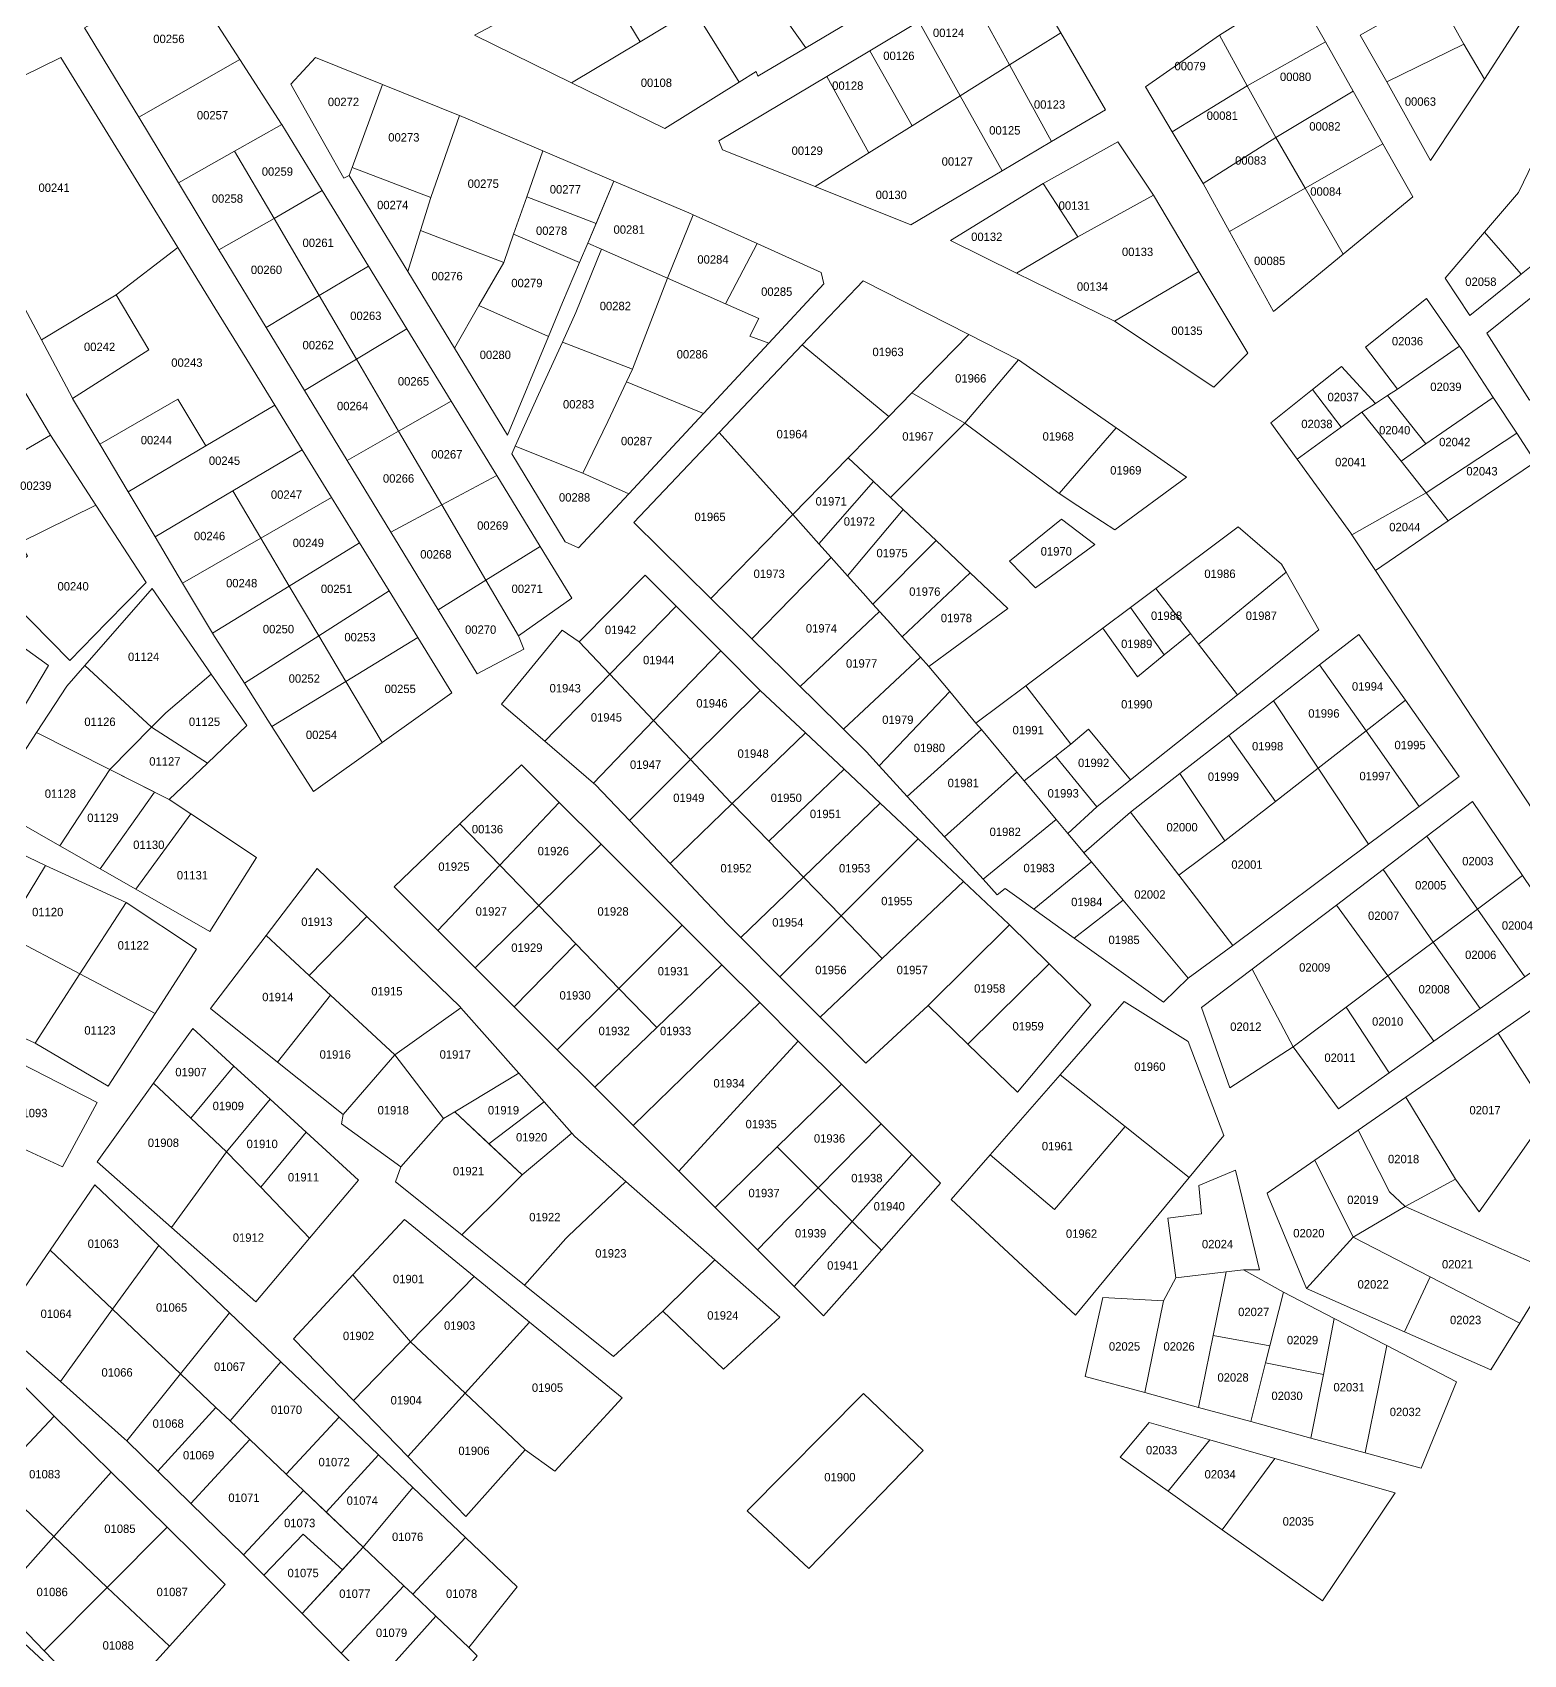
# Model space of a CAD drawing. Header units: metres. Extents: x 245225 to 248406, y 1633796 to 1637634.
# Drawn here: x 247327.2 to 247593.6, y 1635760.9 to 1636050.7 of the extents above; entities that cross this region are included whole.
import ezdxf
from ezdxf.enums import TextEntityAlignment as Align

# ---------------------------------------------------------------- set-up
doc = ezdxf.new("R2010")
doc.units = ezdxf.units.M
doc.header["$MEASUREMENT"] = 0
doc.layers.add('historique_numero_parcelle', color=7, linetype='Continuous')
doc.layers.add('limites_sections', color=7, linetype='Continuous')
doc.layers.add('LIMITES_PARCELLES', color=7, linetype='Continuous', lineweight=0, true_color=0xffffff)
doc.styles.add('Style-FANCY', font='FANCY.shx')

msp = doc.modelspace()

# ---------------------------------------------------------------- linework, layer by layer
at = {"layer": 'limites_parcelles', "flags": 128}
for points in [[(247448.426, 1636056.645), (247445.331, 1636054.79), (247435.74, 1636049.044), (247428.034, 1636061.804), (247440.939, 1636068.639), (247448.426, 1636056.645)], [(247582.902, 1636048.607), (247577.811, 1636057.859), (247591.501, 1636065.673), (247596.263, 1636057.338), (247586.606, 1636042.389), (247582.902, 1636048.607)], [(247465.338, 1636047.974), (247456.803, 1636042.919), (247456.497, 1636043.716), (247453.452, 1636041.824), (247445.331, 1636054.79), (247448.426, 1636056.645), (247455.985, 1636061.166), (247465.338, 1636047.974)], [(247364.228, 1636045.857), (247346.161, 1636035.545), (247336.501, 1636051.508), (247349.598, 1636059.048), (247357.668, 1636056.005), (247364.228, 1636045.857)], [(247453.452, 1636041.824), (247440.145, 1636033.556), (247423.512, 1636041.717), (247435.74, 1636049.044), (247445.331, 1636054.79), (247453.452, 1636041.824)], [(247353.143, 1636012.295), (247342.12, 1636003.819), (247328.779, 1635995.775), (247308.191, 1636034.442), (247332.268, 1636046.216), (247353.143, 1636012.295)], [(247371.714, 1636034.272), (247363.296, 1636029.518), (247353.244, 1636023.842), (247346.161, 1636035.545), (247364.228, 1636045.857), (247371.691, 1636034.31), (247371.714, 1636034.272)], [(247389.713, 1636041.429), (247384.315, 1636026.588), (247383.789, 1636025.142), (247382.837, 1636024.666), (247373.312, 1636041.493), (247377.757, 1636046.256), (247389.713, 1636041.429)], [(247403.473, 1636035.87), (247398.371, 1636021.202), (247384.315, 1636026.588), (247389.713, 1636041.429), (247403.315, 1636035.937), (247403.473, 1636035.87)], [(247476.609, 1636029.184), (247466.991, 1636023.164), (247450.464, 1636029.746), (247449.829, 1636031.333), (247469.118, 1636042.861), (247476.609, 1636029.184)], [(247491.826, 1636020.926), (247484.082, 1636016.358), (247466.991, 1636023.164), (247476.609, 1636029.184), (247484.368, 1636034.04), (247492.934, 1636039.4), (247500.406, 1636025.988), (247491.826, 1636020.926)], [(247418.351, 1636029.551), (247415.488, 1636021.353), (247413.146, 1636014.647), (247411.388, 1636009.613), (247396.532, 1636015.297), (247398.371, 1636021.202), (247403.473, 1636035.87), (247418.351, 1636029.551)], [(247600.02, 1636013.015), (247593.161, 1636007.514), (247586.569, 1636015.037), (247592.651, 1636022.144), (247592.718, 1636022.223), (247598.578, 1636034.314), (247613.99, 1636024.286), (247606.212, 1636015.873), (247600.02, 1636013.015)], [(247398.371, 1636021.202), (247396.532, 1636015.297), (247394.253, 1636007.976), (247383.789, 1636025.142), (247384.315, 1636026.588), (247398.371, 1636021.202)], [(247445.232, 1636018.115), (247440.619, 1636006.815), (247428.823, 1636012.017), (247426.39, 1636013.091), (247431.064, 1636024.152), (247444.432, 1636018.474), (247445.232, 1636018.115)], [(247427.863, 1636016.577), (247426.39, 1636013.091), (247424.92, 1636009.614), (247413.146, 1636014.647), (247415.488, 1636021.353), (247427.863, 1636016.577)], [(247535.575, 1636008.019), (247520.473, 1635999.107), (247502.972, 1636007.722), (247513.964, 1636014.188), (247527.458, 1636021.649), (247535.575, 1636008.019)], [(247378.424, 1636003.686), (247368.929, 1635998.009), (247361.24, 1636010.629), (247360.497, 1636011.858), (247370.335, 1636017.498), (247378.424, 1636003.686)], [(247411.388, 1636009.613), (247406.942, 1636001.902), (247402.574, 1635994.326), (247394.253, 1636007.976), (247396.532, 1636015.297), (247411.388, 1636009.613)], [(247365.456, 1635992.286), (247370.468, 1635984.14), (247358.156, 1635976.863), (247353.183, 1635985.223), (247339.205, 1635977.178), (247334.365, 1635985.306), (247347.973, 1635993.981), (247342.12, 1636003.819), (247353.143, 1636012.295), (247359.78, 1636001.509), (247365.456, 1635992.286)], [(247424.92, 1636009.614), (247421.889, 1636002.44), (247419.363, 1635996.369), (247406.942, 1636001.902), (247411.388, 1636009.613), (247413.146, 1636014.647), (247424.92, 1636009.614)], [(247424.27, 1636000.694), (247428.823, 1636012.017), (247440.619, 1636006.815), (247434.407, 1635990.563), (247421.873, 1635995.4), (247424.27, 1636000.694)], [(247451.026, 1636002.225), (247456.662, 1636012.975), (247468.086, 1636007.838), (247468.562, 1636005.774), (247458.714, 1635995.178), (247455.362, 1635996.437), (247456.95, 1635999.612), (247451.026, 1636002.225)], [(247451.026, 1636002.225), (247456.95, 1635999.612), (247455.362, 1635996.437), (247458.714, 1635995.178), (247447.062, 1635982.639), (247433.339, 1635988.312), (247434.407, 1635990.563), (247440.619, 1636006.815), (247451.026, 1636002.225)], [(247494.463, 1635996.75), (247484.26, 1635986.312), (247480.16, 1635982.118), (247464.692, 1635994.884), (247475.573, 1636006.356), (247494.463, 1635996.75)], [(247347.973, 1635993.981), (247334.365, 1635985.306), (247334.252, 1635985.494), (247328.779, 1635995.775), (247342.12, 1636003.819), (247347.973, 1635993.981)], [(247429.962, 1635981.197), (247425.517, 1635971.99), (247413.438, 1635976.773), (247417.618, 1635986.004), (247421.873, 1635995.4), (247434.407, 1635990.563), (247433.339, 1635988.312), (247429.962, 1635981.197)], [(247480.16, 1635982.118), (247472.936, 1635974.728), (247463.016, 1635964.581), (247449.866, 1635979.255), (247464.692, 1635994.884), (247480.16, 1635982.118)], [(247576.142, 1635977.219), (247569.264, 1635985.843), (247571.051, 1635987.005), (247582.114, 1635994.673), (247582.717, 1635993.806), (247588.159, 1635985.506), (247576.142, 1635977.219)], [(247567.106, 1635984.44), (247564.701, 1635982.877), (247560.998, 1635980.198), (247555.863, 1635986.896), (247561.059, 1635991.054), (247567.106, 1635984.44)], [(247447.062, 1635982.639), (247433.708, 1635968.269), (247425.517, 1635971.99), (247429.962, 1635981.197), (247433.339, 1635988.312), (247447.062, 1635982.639)], [(247493.78, 1635980.88), (247480.459, 1635967.626), (247477.429, 1635970.487), (247472.936, 1635974.728), (247480.16, 1635982.118), (247484.26, 1635986.312), (247493.78, 1635980.88)], [(247576.142, 1635977.219), (247571.686, 1635974.146), (247564.701, 1635982.877), (247567.106, 1635984.44), (247569.264, 1635985.843), (247576.142, 1635977.219)], [(247362.951, 1635968.801), (247349.087, 1635960.587), (247344.278, 1635968.661), (247358.156, 1635976.863), (247370.468, 1635984.14), (247375.377, 1635976.164), (247362.951, 1635968.801)], [(247571.686, 1635974.146), (247576.152, 1635968.481), (247562.922, 1635960.946), (247562.714, 1635961.262), (247553.112, 1635974.491), (247560.998, 1635980.198), (247564.701, 1635982.877), (247571.686, 1635974.146)], [(247592.345, 1635979.123), (247576.152, 1635968.481), (247571.686, 1635974.146), (247576.142, 1635977.219), (247588.159, 1635985.506), (247592.345, 1635979.123)], [(247520.535, 1635961.854), (247513.941, 1635966.116), (247510.607, 1635968.338), (247520.781, 1635980.057), (247533.358, 1635971.273), (247520.535, 1635961.854)], [(247576.152, 1635968.481), (247592.345, 1635979.123), (247595.417, 1635974.439), (247595.695, 1635974.03), (247580.126, 1635963.439), (247576.152, 1635968.481)], [(247425.517, 1635971.99), (247433.708, 1635968.269), (247424.747, 1635958.625), (247422.365, 1635959.737), (247412.84, 1635975.453), (247413.438, 1635976.773), (247425.517, 1635971.99)], [(247567.108, 1635954.582), (247580.126, 1635963.439), (247595.695, 1635974.03), (247637.644, 1635912.367), (247610.022, 1635889.349), (247567.108, 1635954.582)], [(247480.459, 1635967.626), (247482.713, 1635965.499), (247472.803, 1635953.659), (247469.88, 1635956.921), (247467.691, 1635959.364), (247477.429, 1635970.487), (247480.459, 1635967.626)], [(247340.495, 1635945.298), (247333.856, 1635938.53), (247319.965, 1635952.553), (247326.272, 1635957.14), (247324.838, 1635959.559), (247338.493, 1635966.288), (247347.482, 1635952.421), (247340.495, 1635945.298)], [(247488.619, 1635959.923), (247477.345, 1635948.591), (247475.599, 1635950.539), (247472.803, 1635953.659), (247482.713, 1635965.499), (247488.619, 1635959.923)], [(247467.691, 1635959.364), (247469.88, 1635956.921), (247455.729, 1635942.38), (247448.385, 1635949.614), (247463.016, 1635964.581), (247467.691, 1635959.364)], [(247494.727, 1635954.158), (247482.589, 1635942.739), (247480.527, 1635945.039), (247477.345, 1635948.591), (247488.619, 1635959.923), (247494.727, 1635954.158)], [(247551.159, 1635954.28), (247535.504, 1635941.441), (247534.058, 1635943.321), (247527.861, 1635951.372), (247542.566, 1635962.382), (247550.345, 1635955.715), (247551.159, 1635954.28)], [(247478.52, 1635947.279), (247464.337, 1635933.89), (247461.595, 1635936.595), (247455.729, 1635942.38), (247469.88, 1635956.921), (247472.803, 1635953.659), (247475.599, 1635950.539), (247477.345, 1635948.591), (247478.52, 1635947.279)], [(247482.589, 1635942.739), (247494.727, 1635954.158), (247501.435, 1635947.825), (247487.321, 1635937.459), (247485.862, 1635939.087), (247482.589, 1635942.739)], [(247359.122, 1635936.068), (247351.024, 1635929.173), (247348.457, 1635926.578), (247336.542, 1635937.591), (247348.54, 1635951.363), (247359.122, 1635936.068)], [(247378.345, 1635942.925), (247365.036, 1635934.446), (247359.388, 1635943.293), (247359.338, 1635943.376), (247373.064, 1635951.801), (247378.345, 1635942.925)], [(247414.024, 1635942.896), (247414.951, 1635940.515), (247406.616, 1635936.149), (247399.651, 1635947.581), (247408.194, 1635952.853), (247414.024, 1635942.896)], [(247485.862, 1635939.087), (247472.064, 1635926.27), (247466.962, 1635931.302), (247464.337, 1635933.89), (247478.52, 1635947.279), (247480.527, 1635945.039), (247482.589, 1635942.739), (247485.862, 1635939.087)], [(247424.872, 1635941.838), (247430.345, 1635936.049), (247418.73, 1635924.075), (247410.982, 1635930.725), (247421.83, 1635943.954), (247424.872, 1635941.838)], [(247529.392, 1635939.526), (247534.058, 1635943.321), (247535.504, 1635941.441), (247542.469, 1635932.391), (247523.347, 1635917.17), (247515.861, 1635926.23), (247512.686, 1635923.584), (247504.67, 1635934.009), (247518.415, 1635944.3), (247524.592, 1635935.622), (247529.392, 1635939.526)], [(247457.213, 1635933.181), (247444.764, 1635920.8), (247438.153, 1635927.791), (247450.138, 1635940.253), (247457.152, 1635933.239), (247457.213, 1635933.181)], [(247348.457, 1635926.578), (247340.985, 1635919.024), (247327.933, 1635925.63), (247333.326, 1635933.9), (247336.542, 1635937.591), (247348.457, 1635926.578)], [(247491.055, 1635932.97), (247478.462, 1635919.718), (247476.208, 1635922.183), (247472.064, 1635926.27), (247485.862, 1635939.087), (247487.321, 1635937.459), (247491.055, 1635932.97)], [(247358.43, 1635920.181), (247348.457, 1635926.578), (247351.024, 1635929.173), (247359.122, 1635936.068), (247365.473, 1635926.889), (247358.43, 1635920.181)], [(247512.686, 1635923.584), (247509.964, 1635921.431), (247504.349, 1635916.99), (247503.047, 1635918.555), (247496.707, 1635926.176), (247495.748, 1635927.329), (247504.67, 1635934.009), (247512.686, 1635923.584)], [(247465.265, 1635925.608), (247452.19, 1635912.952), (247451.975, 1635913.173), (247444.764, 1635920.8), (247457.213, 1635933.181), (247465.265, 1635925.608)], [(247495.748, 1635927.329), (247496.707, 1635926.176), (247483.48, 1635914.229), (247478.462, 1635919.718), (247491.055, 1635932.97), (247495.748, 1635927.329)], [(247444.764, 1635920.8), (247433.828, 1635909.923), (247427.783, 1635916.305), (247427.413, 1635916.623), (247438.153, 1635927.791), (247444.764, 1635920.8)], [(247517.325, 1635912.376), (247509.964, 1635921.431), (247512.686, 1635923.584), (247515.861, 1635926.23), (247523.347, 1635917.17), (247517.325, 1635912.376)], [(247452.19, 1635912.952), (247441.113, 1635902.231), (247433.828, 1635909.923), (247444.764, 1635920.8), (247451.975, 1635913.173), (247452.19, 1635912.952)], [(247517.325, 1635912.376), (247512.171, 1635907.588), (247510.065, 1635910.119), (247504.349, 1635916.99), (247509.964, 1635921.431), (247517.325, 1635912.376)], [(247531.977, 1635900.181), (247540.214, 1635906.267), (247549.258, 1635913.324), (247556.876, 1635919.268), (247565.864, 1635905.68), (247541.613, 1635887.611), (247531.977, 1635900.181)], [(247504.349, 1635916.99), (247510.065, 1635910.119), (247497.011, 1635899.431), (247490.106, 1635906.983), (247503.047, 1635918.555), (247504.349, 1635916.99)], [(247339.254, 1635901.295), (247348.958, 1635914.988), (247351.583, 1635913.659), (247355.464, 1635911.094), (247345.646, 1635897.649), (247339.254, 1635901.295)], [(247464.915, 1635899.835), (247453.713, 1635889.04), (247451.463, 1635891.302), (247447.505, 1635895.481), (247441.113, 1635902.231), (247452.19, 1635912.952), (247458.73, 1635906.21), (247464.915, 1635899.835)], [(247541.613, 1635887.611), (247533.676, 1635881.737), (247522.041, 1635895.723), (247516.365, 1635902.546), (247515.036, 1635904.143), (247523.357, 1635911.424), (247541.613, 1635887.611)], [(247512.171, 1635907.588), (247514.887, 1635904.322), (247515.036, 1635904.143), (247516.365, 1635902.546), (247506.081, 1635894.098), (247503.894, 1635895.671), (247500.973, 1635897.771), (247499.545, 1635896.66), (247497.011, 1635899.431), (247510.065, 1635910.119), (247512.171, 1635907.588)], [(247443.25, 1635891.232), (247431.945, 1635879.945), (247424.254, 1635887.909), (247417.643, 1635894.755), (247428.781, 1635905.675), (247435.272, 1635899.195), (247443.25, 1635891.232)], [(247487.182, 1635876.882), (247476.069, 1635866.563), (247467.898, 1635874.779), (247479.01, 1635885.305), (247493.512, 1635899.042), (247501.602, 1635891.434), (247501.74, 1635891.298), (247487.182, 1635876.882)], [(247561.862, 1635876.567), (247552.425, 1635869.523), (247545.111, 1635883.386), (247553.293, 1635889.609), (247560.144, 1635894.82), (247569.345, 1635882.153), (247561.862, 1635876.567)], [(247403.722, 1635876.45), (247391.902, 1635868.055), (247380.441, 1635878.701), (247376.626, 1635882.245), (247386.908, 1635892.765), (247403.573, 1635876.618), (247403.722, 1635876.45)], [(247376.626, 1635882.245), (247380.441, 1635878.701), (247370.973, 1635866.781), (247358.991, 1635876.353), (247368.928, 1635889.395), (247376.626, 1635882.245)], [(247445.539, 1635866.171), (247434.48, 1635855.442), (247427.623, 1635862.287), (247438.72, 1635872.929), (247450.362, 1635884.132), (247457.109, 1635877.397), (247445.539, 1635866.171)], [(247414.073, 1635864.763), (247402.615, 1635857.87), (247400.633, 1635856.677), (247391.902, 1635868.055), (247403.722, 1635876.45), (247414.073, 1635864.763)], [(247453.099, 1635858.678), (247442.642, 1635847.294), (247434.48, 1635855.442), (247445.539, 1635866.171), (247457.109, 1635877.397), (247463.988, 1635870.53), (247453.099, 1635858.678)], [(247533.847, 1635846.165), (247522.394, 1635855.254), (247510.766, 1635864.482), (247522.246, 1635877.61), (247533.676, 1635870.466), (247540.026, 1635853.639), (247533.847, 1635846.165)], [(247604.058, 1635864.951), (247600.727, 1635862.587), (247596.755, 1635859.769), (247589.062, 1635871.949), (247596.679, 1635877.222), (247604.058, 1635864.951)], [(247460.221, 1635851.619), (247449.147, 1635840.8), (247442.642, 1635847.294), (247453.099, 1635858.678), (247463.988, 1635870.53), (247471.698, 1635862.834), (247460.221, 1635851.619)], [(247592.406, 1635849.635), (247585.63, 1635840.022), (247581.397, 1635845.843), (247572.517, 1635860.493), (247580.562, 1635866.063), (247589.062, 1635871.949), (247596.755, 1635859.769), (247598.075, 1635857.679), (247592.406, 1635849.635)], [(247400.633, 1635856.677), (247392.99, 1635848.043), (247382.407, 1635855.716), (247382.671, 1635857.435), (247391.902, 1635868.055), (247400.633, 1635856.677)], [(247319.7, 1635855.583), (247325.044, 1635866.57), (247338.75, 1635859.552), (247332.533, 1635848.043), (247319.303, 1635854.128), (247319.7, 1635855.583)], [(247355.467, 1635856.734), (247361.871, 1635850.724), (247352.044, 1635837.228), (247338.75, 1635848.969), (247348.8, 1635862.991), (247355.467, 1635856.734)], [(247581.397, 1635845.843), (247572.401, 1635840.948), (247569.623, 1635843.594), (247564.033, 1635854.619), (247572.517, 1635860.493), (247581.397, 1635845.843)], [(247414.656, 1635846.623), (247412.275, 1635844.242), (247403.916, 1635835.883), (247392.064, 1635845.397), (247392.99, 1635848.043), (247400.633, 1635856.677), (247402.615, 1635857.87), (247414.656, 1635846.623)], [(247422.461, 1635835.246), (247415.077, 1635826.924), (247403.916, 1635835.883), (247412.275, 1635844.242), (247414.656, 1635846.623), (247423.537, 1635854.079), (247424.079, 1635853.467), (247433.162, 1635845.465), (247422.889, 1635835.654), (247422.461, 1635835.246)], [(247533.847, 1635846.165), (247513.515, 1635821.571), (247491.29, 1635842.208), (247498.286, 1635850.21), (247509.761, 1635840.439), (247522.394, 1635855.254), (247533.847, 1635846.165)], [(247572.401, 1635840.948), (247563.14, 1635835.524), (247556.278, 1635849.249), (247564.033, 1635854.619), (247569.623, 1635843.594), (247572.401, 1635840.948)], [(247367.953, 1635844.419), (247376.706, 1635835.345), (247367.061, 1635823.965), (247352.044, 1635837.228), (247361.871, 1635850.724), (247367.953, 1635844.419)], [(247467.578, 1635844.328), (247462.154, 1635838.808), (247456.701, 1635833.259), (247449.147, 1635840.8), (247460.221, 1635851.619), (247467.578, 1635844.328)], [(247543.518, 1635829.667), (247540.423, 1635829.301), (247531.453, 1635828.238), (247530.025, 1635838.875), (247536.057, 1635839.668), (247535.581, 1635844.749), (247542.09, 1635847.447), (247546.376, 1635829.667), (247543.518, 1635829.667)], [(247563.14, 1635835.524), (247554.79, 1635826.333), (247547.963, 1635842.843), (247547.779, 1635843.365), (247556.278, 1635849.249), (247563.14, 1635835.524)], [(247439.821, 1635822.246), (247430.958, 1635814.176), (247415.077, 1635826.924), (247422.461, 1635835.246), (247422.889, 1635835.654), (247433.162, 1635845.465), (247449.073, 1635831.45), (247439.821, 1635822.246)], [(247473.655, 1635838.304), (247463.281, 1635826.69), (247456.701, 1635833.259), (247462.154, 1635838.808), (247467.578, 1635844.328), (247473.655, 1635838.304)], [(247598.635, 1635829.446), (247592.883, 1635820.142), (247576.915, 1635828.4), (247563.14, 1635835.524), (247572.401, 1635840.948), (247581.06, 1635837.151), (247598.635, 1635829.446)], [(247463.281, 1635826.69), (247473.655, 1635838.304), (247478.855, 1635833.151), (247474.146, 1635827.815), (247468.529, 1635821.452), (247463.281, 1635826.69)], [(247538.117, 1635817.922), (247535.516, 1635805.09), (247525.888, 1635807.717), (247529.231, 1635824.111), (247531.453, 1635828.238), (247540.423, 1635829.301), (247538.117, 1635817.922)], [(247550.662, 1635825.698), (247548.255, 1635816.104), (247538.117, 1635817.922), (247540.423, 1635829.301), (247543.518, 1635829.667), (247550.662, 1635825.698)], [(247559.766, 1635820.983), (247557.815, 1635810.989), (247547.494, 1635813.071), (247548.255, 1635816.104), (247550.662, 1635825.698), (247559.766, 1635820.983)], [(247353.63, 1635811.083), (247344.03, 1635799.116), (247343.645, 1635799.491), (247332.169, 1635809.692), (247341.489, 1635822.604), (247353.63, 1635811.083)], [(247371.541, 1635813.252), (247362.508, 1635802.659), (247359.971, 1635805.066), (247353.63, 1635811.083), (247362.375, 1635821.984), (247371.541, 1635813.252)], [(247567.717, 1635808.993), (247565.272, 1635796.97), (247555.594, 1635799.611), (247557.815, 1635810.989), (247559.766, 1635820.983), (247569.165, 1635816.115), (247567.717, 1635808.993)], [(247415.215, 1635797.507), (247404.503, 1635807.615), (247416.01, 1635820.322), (247432.545, 1635806.767), (247420.507, 1635793.671), (247415.215, 1635797.507)], [(247548.255, 1635816.104), (247547.494, 1635813.071), (247544.852, 1635802.543), (247535.516, 1635805.09), (247538.117, 1635817.922), (247548.255, 1635816.104)], [(247565.272, 1635796.97), (247567.717, 1635808.993), (247569.165, 1635816.115), (247581.618, 1635809.665), (247575.302, 1635794.234), (247565.272, 1635796.97)], [(247331.073, 1635803.528), (247320.328, 1635792.134), (247309.627, 1635802.291), (247310.043, 1635802.931), (247319.679, 1635814.748), (247331.073, 1635803.528)], [(247381.963, 1635803.324), (247372.518, 1635793.16), (247366.009, 1635799.337), (247362.508, 1635802.659), (247371.541, 1635813.252), (247381.963, 1635803.324)], [(247349.601, 1635793.679), (247359.971, 1635805.066), (247362.508, 1635802.659), (247366.009, 1635799.337), (247355.497, 1635787.925), (247349.601, 1635793.679)], [(247389.017, 1635796.604), (247379.648, 1635786.395), (247375.602, 1635790.233), (247372.518, 1635793.16), (247381.963, 1635803.324), (247389.017, 1635796.604)], [(247372.518, 1635793.16), (247375.602, 1635790.233), (247364.91, 1635778.739), (247355.497, 1635787.925), (247366.009, 1635799.337), (247372.518, 1635793.16)], [(247382.598, 1635776.095), (247375.563, 1635782.436), (247368.513, 1635775.127), (247365.606, 1635778.06), (247364.91, 1635778.739), (247375.602, 1635790.233), (247386.292, 1635780.09), (247382.598, 1635776.095)], [(247386.292, 1635780.09), (247395.141, 1635790.77), (247404.541, 1635781.815), (247395.14, 1635771.694), (247393.535, 1635773.217), (247386.292, 1635780.09)], [(247405.161, 1635762.185), (247399.241, 1635767.802), (247395.14, 1635771.694), (247404.541, 1635781.815), (247413.76, 1635773.033), (247405.161, 1635762.185)], [(247351.647, 1635762.408), (247349.343, 1635759.866), (247339.526, 1635750.971), (247329.274, 1635761.578), (247340.551, 1635772.94), (247351.647, 1635762.408)], [(247395.14, 1635771.694), (247399.241, 1635767.802), (247388.13, 1635755.338), (247382.313, 1635761.207), (247393.535, 1635773.217), (247395.14, 1635771.694)], [(247405.161, 1635762.185), (247406.616, 1635760.73), (247395.768, 1635747.633), (247388.13, 1635755.338), (247399.241, 1635767.802), (247405.161, 1635762.185)]]:
    msp.add_lwpolyline(points, close=True, dxfattribs=at)
at = {"layer": 'limites_parcelles'}
for points in [[(247473.1, 1636052.57), (247465.338, 1636047.974), (247455.985, 1636061.166), (247465.347, 1636066.765)], [(247435.74, 1636049.044), (247423.512, 1636041.717), (247406.173, 1636050.224), (247428.034, 1636061.804)], [(247510.897, 1636050.643), (247501.749, 1636044.918), (247494.551, 1636058.06), (247503.487, 1636063.401)], [(247558.163, 1636049.042), (247544.215, 1636041.171), (247539.245, 1636050.194), (247552.739, 1636058.661)], [(247501.749, 1636044.918), (247492.934, 1636039.4), (247485.539, 1636052.674), (247494.551, 1636058.06)], [(247582.902, 1636048.607), (247569.143, 1636041.86), (247564.381, 1636050.194), (247577.811, 1636057.859)], [(247492.934, 1636039.4), (247484.368, 1636034.04), (247476.755, 1636047.425), (247485.539, 1636052.674)], [(247509.257, 1636031.209), (247501.749, 1636044.918), (247510.897, 1636050.643), (247518.886, 1636036.889)], [(247544.215, 1636041.171), (247530.814, 1636032.975), (247526.01, 1636041.014), (247539.245, 1636050.194)], [(247484.368, 1636034.04), (247476.609, 1636029.184), (247469.118, 1636042.861), (247476.755, 1636047.425)], [(247563.142, 1636040.211), (247549.3, 1636031.938), (247544.215, 1636041.171), (247558.163, 1636049.042)], [(247586.606, 1636042.389), (247576.969, 1636027.838), (247569.143, 1636041.86), (247582.902, 1636048.607)], [(247509.257, 1636031.209), (247500.406, 1636025.988), (247492.934, 1636039.4), (247501.749, 1636044.918)], [(247530.814, 1636032.975), (247544.215, 1636041.171), (247549.3, 1636031.938), (247536.335, 1636023.736)], [(247568.452, 1636030.792), (247554.539, 1636022.861), (247549.3, 1636031.938), (247563.142, 1636040.211)], [(247378.96, 1636022.443), (247370.335, 1636017.498), (247363.296, 1636029.518), (247371.714, 1636034.272)], [(247370.335, 1636017.498), (247360.497, 1636011.858), (247353.244, 1636023.842), (247363.296, 1636029.518)], [(247427.863, 1636016.577), (247415.488, 1636021.353), (247418.351, 1636029.551), (247431.064, 1636024.152)], [(247527.458, 1636021.649), (247513.964, 1636014.188), (247507.773, 1636023.713), (247521.088, 1636031.172)], [(247554.539, 1636022.861), (247541.041, 1636015.166), (247536.335, 1636023.736), (247549.3, 1636031.938)], [(247561.329, 1636011.095), (247554.539, 1636022.861), (247568.452, 1636030.792), (247573.774, 1636021.355)], [(247513.964, 1636014.188), (247502.972, 1636007.722), (247491.2, 1636013.516), (247507.773, 1636023.713)], [(247387.225, 1636008.948), (247378.424, 1636003.686), (247370.335, 1636017.498), (247378.96, 1636022.443)], [(247561.329, 1636011.095), (247548.903, 1636000.849), (247541.041, 1636015.166), (247554.539, 1636022.861)], [(247456.662, 1636012.975), (247451.026, 1636002.225), (247440.619, 1636006.815), (247445.232, 1636018.115)], [(247593.161, 1636007.514), (247583.987, 1636000.156), (247579.542, 1636006.824), (247586.569, 1636015.037)], [(247394.092, 1635997.737), (247385.083, 1635992.315), (247378.424, 1636003.686), (247387.225, 1636008.948)], [(247520.473, 1635999.107), (247535.575, 1636008.019), (247544.286, 1635993.392), (247538.253, 1635987.359)], [(247385.083, 1635992.315), (247375.801, 1635986.729), (247368.929, 1635998.009), (247378.424, 1636003.686)], [(247582.114, 1635994.673), (247571.051, 1635987.005), (247565.332, 1635994.472), (247576.208, 1636003.173)], [(247602.955, 1635990.711), (247594.641, 1635985.003), (247587.003, 1635996.981), (247595.159, 1636003.551)], [(247419.363, 1635996.369), (247412.047, 1635978.787), (247402.574, 1635994.326), (247406.942, 1636001.902)], [(247401.977, 1635984.863), (247392.599, 1635979.482), (247385.083, 1635992.315), (247394.092, 1635997.737)], [(247503.355, 1635992.228), (247493.78, 1635980.88), (247484.26, 1635986.312), (247494.463, 1635996.75)], [(247330.416, 1635978.747), (247317.805, 1635971.427), (247310.447, 1635983.213), (247322.707, 1635991.743)], [(247392.599, 1635979.482), (247383.423, 1635974.218), (247375.801, 1635986.729), (247385.083, 1635992.315)], [(247520.781, 1635980.057), (247510.607, 1635968.338), (247493.78, 1635980.88), (247503.355, 1635992.228)], [(247560.998, 1635980.198), (247553.112, 1635974.491), (247548.426, 1635980.947), (247555.863, 1635986.896)], [(247358.156, 1635976.863), (247344.278, 1635968.661), (247339.205, 1635977.178), (247353.183, 1635985.223)], [(247410.117, 1635971.574), (247400.313, 1635966.309), (247392.599, 1635979.482), (247401.977, 1635984.863)], [(247338.493, 1635966.288), (247324.838, 1635959.559), (247317.805, 1635971.427), (247330.416, 1635978.747)], [(247400.313, 1635966.309), (247391.217, 1635961.425), (247383.423, 1635974.218), (247392.599, 1635979.482)], [(247463.016, 1635964.581), (247448.385, 1635949.614), (247434.616, 1635963.176), (247449.866, 1635979.255)], [(247380.624, 1635967.638), (247367.968, 1635960.368), (247362.951, 1635968.801), (247375.377, 1635976.164)], [(247477.429, 1635970.487), (247467.691, 1635959.364), (247463.016, 1635964.581), (247472.936, 1635974.728)], [(247417.911, 1635958.849), (247408.194, 1635952.853), (247400.313, 1635966.309), (247410.117, 1635971.574)], [(247367.968, 1635960.368), (247353.998, 1635952.342), (247349.087, 1635960.587), (247362.951, 1635968.801)], [(247580.126, 1635963.439), (247567.108, 1635954.582), (247562.922, 1635960.946), (247576.152, 1635968.481)], [(247385.625, 1635959.512), (247373.064, 1635951.801), (247367.968, 1635960.368), (247380.624, 1635967.638)], [(247408.194, 1635952.853), (247399.651, 1635947.581), (247391.217, 1635961.425), (247400.313, 1635966.309)], [(247516.978, 1635959.242), (247506.406, 1635951.476), (247501.717, 1635956.273), (247511.05, 1635963.788)], [(247373.064, 1635951.801), (247359.338, 1635943.376), (247353.998, 1635952.342), (247367.968, 1635960.368)], [(247390.907, 1635950.928), (247378.345, 1635942.925), (247373.064, 1635951.801), (247385.625, 1635959.512)], [(247414.024, 1635942.896), (247408.194, 1635952.853), (247417.911, 1635958.849), (247423.549, 1635949.643)], [(247535.504, 1635941.441), (247551.159, 1635954.28), (247557.012, 1635943.967), (247542.469, 1635932.391)], [(247442.16, 1635948.23), (247430.345, 1635936.049), (247424.872, 1635941.838), (247436.646, 1635953.744)], [(247534.058, 1635943.321), (247529.392, 1635939.526), (247523.35, 1635947.995), (247527.861, 1635951.372)], [(247396.028, 1635942.605), (247383.191, 1635934.778), (247378.345, 1635942.925), (247390.907, 1635950.928)], [(247450.138, 1635940.253), (247438.153, 1635927.791), (247430.345, 1635936.049), (247442.16, 1635948.23)], [(247323.689, 1635926.873), (247311.009, 1635933.462), (247318.14, 1635946.187), (247330.019, 1635937.604)], [(247529.392, 1635939.526), (247524.592, 1635935.622), (247518.415, 1635944.3), (247523.35, 1635947.995)], [(247383.191, 1635934.778), (247369.971, 1635926.718), (247365.036, 1635934.446), (247378.345, 1635942.925)], [(247389.683, 1635923.865), (247383.191, 1635934.778), (247396.028, 1635942.605), (247402.118, 1635932.709)], [(247572.454, 1635931.424), (247565.431, 1635925.944), (247557.147, 1635937.72), (247564.156, 1635943.174)], [(247565.431, 1635925.944), (247556.876, 1635919.268), (247548.911, 1635931.31), (247557.147, 1635937.72)], [(247389.683, 1635923.865), (247377.38, 1635915.115), (247369.971, 1635926.718), (247383.191, 1635934.778)], [(247438.153, 1635927.791), (247427.413, 1635916.623), (247418.73, 1635924.075), (247430.345, 1635936.049)], [(247556.876, 1635919.268), (247549.258, 1635913.324), (247540.938, 1635925.106), (247548.911, 1635931.31)], [(247574.932, 1635912.437), (247565.431, 1635925.944), (247572.454, 1635931.424), (247582.095, 1635917.774)], [(247340.985, 1635919.024), (247332.064, 1635905.397), (247319.436, 1635912.601), (247327.933, 1635925.63)], [(247358.43, 1635920.181), (247351.583, 1635913.659), (247340.985, 1635919.024), (247348.457, 1635926.578)], [(247472.199, 1635919.086), (247458.73, 1635906.21), (247452.19, 1635912.952), (247465.265, 1635925.608)], [(247503.047, 1635918.555), (247490.106, 1635906.983), (247483.48, 1635914.229), (247496.707, 1635926.176)], [(247549.258, 1635913.324), (247540.214, 1635906.267), (247532.193, 1635918.299), (247540.938, 1635925.106)], [(247574.932, 1635912.437), (247565.864, 1635905.68), (247556.876, 1635919.268), (247565.431, 1635925.944)], [(247421.291, 1635913.152), (247410.686, 1635901.959), (247403.563, 1635909.334), (247414.554, 1635919.877)], [(247348.958, 1635914.988), (247339.254, 1635901.295), (247332.064, 1635905.397), (247340.985, 1635919.024)], [(247478.622, 1635913.046), (247464.915, 1635899.835), (247458.73, 1635906.21), (247472.199, 1635919.086)], [(247540.214, 1635906.267), (247531.977, 1635900.181), (247523.357, 1635911.424), (247532.193, 1635918.299)], [(247593.388, 1635900.099), (247585.363, 1635894.109), (247576.301, 1635907.111), (247584.476, 1635913.329)], [(247345.646, 1635897.649), (247355.464, 1635911.094), (247367.193, 1635903.341), (247358.859, 1635890.111)], [(247428.781, 1635905.675), (247417.643, 1635894.755), (247410.686, 1635901.959), (247421.291, 1635913.152)], [(247485.4, 1635906.672), (247471.636, 1635892.907), (247464.915, 1635899.835), (247478.622, 1635913.046)], [(247329.49, 1635901.885), (247322.12, 1635889.68), (247309.844, 1635896.144), (247317.054, 1635907.839)], [(247410.686, 1635901.959), (247399.601, 1635890.26), (247391.799, 1635898.049), (247403.563, 1635909.334)], [(247493.512, 1635899.042), (247479.01, 1635885.305), (247471.636, 1635892.907), (247485.4, 1635906.672)], [(247585.363, 1635894.109), (247577.423, 1635888.182), (247568.504, 1635901.179), (247576.301, 1635907.111)], [(247343.91, 1635895.271), (247335.67, 1635882.543), (247322.12, 1635889.68), (247329.49, 1635901.885)], [(247417.643, 1635894.755), (247406.269, 1635883.604), (247399.601, 1635890.26), (247410.686, 1635901.959)], [(247506.081, 1635894.098), (247516.365, 1635902.546), (247522.041, 1635895.723), (247513.28, 1635888.921)], [(247386.908, 1635892.765), (247376.626, 1635882.245), (247368.928, 1635889.395), (247378.041, 1635901.356)], [(247471.636, 1635892.907), (247460.722, 1635881.993), (247453.713, 1635889.04), (247464.915, 1635899.835)], [(247577.423, 1635888.182), (247569.345, 1635882.153), (247560.144, 1635894.82), (247568.504, 1635901.179)], [(247593.804, 1635882.004), (247585.363, 1635894.109), (247593.388, 1635900.099), (247601.775, 1635887.651)], [(247349.102, 1635875.47), (247335.67, 1635882.543), (247343.91, 1635895.271), (247356.477, 1635886.936)], [(247424.254, 1635887.909), (247413.248, 1635876.637), (247406.269, 1635883.604), (247417.643, 1635894.755)], [(247513.28, 1635888.921), (247522.041, 1635895.723), (247533.676, 1635881.737), (247529.231, 1635877.451)], [(247593.804, 1635882.004), (247585.8, 1635876.335), (247577.423, 1635888.182), (247585.363, 1635894.109)], [(247450.362, 1635884.132), (247438.72, 1635872.929), (247431.945, 1635879.945), (247443.25, 1635891.232)], [(247479.01, 1635885.305), (247467.898, 1635874.779), (247460.722, 1635881.993), (247471.636, 1635892.907)], [(247508.815, 1635884.351), (247494.317, 1635869.983), (247487.182, 1635876.882), (247501.74, 1635891.298)], [(247335.67, 1635882.543), (247327.638, 1635870.135), (247314.098, 1635876.395), (247322.12, 1635889.68)], [(247431.945, 1635879.945), (247420.941, 1635868.958), (247413.248, 1635876.637), (247424.254, 1635887.909)], [(247585.8, 1635876.335), (247577.572, 1635870.507), (247569.345, 1635882.153), (247577.423, 1635888.182)], [(247494.317, 1635869.983), (247508.815, 1635884.351), (247516.286, 1635877.015), (247503.189, 1635861.404)], [(247349.102, 1635875.47), (247340.735, 1635862.462), (247327.638, 1635870.135), (247335.67, 1635882.543)], [(247552.425, 1635869.523), (247541.121, 1635862.185), (247536.057, 1635876.499), (247545.111, 1635883.386)], [(247577.572, 1635870.507), (247569.583, 1635864.848), (247561.862, 1635876.567), (247569.345, 1635882.153)], [(247391.902, 1635868.055), (247382.671, 1635857.435), (247370.973, 1635866.781), (247380.441, 1635878.701)], [(247438.72, 1635872.929), (247427.623, 1635862.287), (247420.941, 1635868.958), (247431.945, 1635879.945)], [(247569.583, 1635864.848), (247560.495, 1635858.41), (247552.425, 1635869.523), (247561.862, 1635876.567)], [(247363.174, 1635866.048), (247355.467, 1635856.734), (247348.8, 1635862.991), (247355.816, 1635872.781)], [(247369.644, 1635860.126), (247361.871, 1635850.724), (247355.467, 1635856.734), (247363.174, 1635866.048)], [(247418.575, 1635859.68), (247408.718, 1635852.169), (247402.615, 1635857.87), (247414.073, 1635864.763)], [(247522.394, 1635855.254), (247509.761, 1635840.439), (247498.286, 1635850.21), (247510.766, 1635864.482)], [(247478.798, 1635855.746), (247467.578, 1635844.328), (247460.221, 1635851.619), (247471.698, 1635862.834)], [(247376.078, 1635854.238), (247367.953, 1635844.419), (247361.871, 1635850.724), (247369.644, 1635860.126)], [(247408.718, 1635852.169), (247418.575, 1635859.68), (247423.537, 1635854.079), (247414.656, 1635846.623)], [(247484.315, 1635850.239), (247473.655, 1635838.304), (247467.578, 1635844.328), (247478.798, 1635855.746)], [(247376.706, 1635835.345), (247367.953, 1635844.419), (247376.078, 1635854.238), (247385.449, 1635845.661)], [(247473.655, 1635838.304), (247484.315, 1635850.239), (247489.431, 1635845.132), (247478.855, 1635833.151)], [(247349.734, 1635834.027), (247341.489, 1635822.604), (247330.34, 1635833.183), (247338.353, 1635844.868)], [(247394.746, 1635816.822), (247384.442, 1635828.764), (247393.651, 1635838.65), (247406.07, 1635828.47)], [(247576.915, 1635828.4), (247572.276, 1635818.607), (247554.79, 1635826.333), (247563.14, 1635835.524)], [(247341.489, 1635822.604), (247332.169, 1635809.692), (247321.023, 1635819.6), (247330.34, 1635833.183)], [(247362.375, 1635821.984), (247353.63, 1635811.083), (247341.489, 1635822.604), (247349.734, 1635834.027)], [(247439.821, 1635822.246), (247449.073, 1635831.45), (247460.724, 1635821.187), (247450.669, 1635811.927)], [(247394.746, 1635816.822), (247384.526, 1635806.31), (247373.808, 1635817.351), (247384.442, 1635828.764)], [(247416.01, 1635820.322), (247404.503, 1635807.615), (247394.746, 1635816.822), (247406.07, 1635828.47)], [(247592.883, 1635820.142), (247587.717, 1635811.784), (247572.276, 1635818.607), (247576.915, 1635828.4)], [(247529.231, 1635824.111), (247525.888, 1635807.717), (247515.261, 1635810.617), (247518.436, 1635824.746)], [(247404.503, 1635807.615), (247394.251, 1635796.294), (247384.526, 1635806.31), (247394.746, 1635816.822)], [(247557.815, 1635810.989), (247555.594, 1635799.611), (247544.852, 1635802.543), (247547.494, 1635813.071)], [(247359.971, 1635805.066), (247349.601, 1635793.679), (247344.03, 1635799.116), (247353.63, 1635811.083)], [(247415.215, 1635797.507), (247404.632, 1635785.601), (247394.251, 1635796.294), (247404.503, 1635807.615)], [(247486.327, 1635797.384), (247465.901, 1635776.323), (247454.895, 1635786.589), (247475.638, 1635807.544)], [(247341.243, 1635793.513), (247330.982, 1635782.022), (247320.328, 1635792.134), (247331.073, 1635803.528)], [(247537.528, 1635799.288), (247530.078, 1635790.098), (247521.531, 1635796.171), (247526.691, 1635802.389)], [(247549.157, 1635795.96), (247539.735, 1635783.235), (247530.078, 1635790.098), (247537.528, 1635799.288)], [(247379.648, 1635786.395), (247389.017, 1635796.604), (247395.141, 1635790.77), (247386.292, 1635780.09)], [(247539.735, 1635783.235), (247549.157, 1635795.96), (247570.612, 1635789.821), (247557.647, 1635770.506)], [(247330.982, 1635782.022), (247320.672, 1635770.478), (247310.162, 1635781.353), (247320.328, 1635792.134)], [(247351.22, 1635783.688), (247340.551, 1635772.94), (247330.982, 1635782.022), (247341.243, 1635793.513)], [(247351.647, 1635762.408), (247340.551, 1635772.94), (247351.22, 1635783.688), (247361.637, 1635773.43)], [(247340.551, 1635772.94), (247329.274, 1635761.578), (247320.672, 1635770.478), (247330.982, 1635782.022)], [(247382.598, 1635776.095), (247375.337, 1635768.243), (247368.513, 1635775.127), (247375.563, 1635782.436)], [(247393.535, 1635773.217), (247382.313, 1635761.207), (247375.337, 1635768.243), (247386.292, 1635780.09)], [(247333.736, 1635750.434), (247323.876, 1635740.118), (247310.464, 1635754.456), (247320.698, 1635764.968)]]:
    msp.add_3dface(points, dxfattribs=at)
at = {"layer": 'limites_sections', "flags": 128}
for points in [[(247688.8371, 1635742.8119), (247407.794584, 1635646.540732), (247359.67, 1635703.852), (247358.082, 1635722.505), (247348.226, 1635742.018), (247296.302, 1635790.305), (247259.922, 1635819.078), (247239.243, 1635827.517), (247208.989, 1635842.891), (247157.176, 1635763.416), (247116.137, 1635700.429), (247008.98, 1635752.684), (246962.593, 1635800.671), (246941.436, 1635834.968), (247023.465, 1635880.339), (247272.106, 1636026.778), (247452.105, 1636133.557), (247546.68, 1636188.471), (247697.695, 1636290.674)], [(246830.429, 1635922.573), (246921.811, 1635824.113), (246941.436, 1635834.968), (246941.436, 1635834.968), (246962.593, 1635800.671), (247008.98, 1635752.684), (247116.137, 1635700.429), (247157.176, 1635763.416), (247208.989, 1635842.891), (247239.243, 1635827.517), (247259.922, 1635819.078), (247296.302, 1635790.305), (247348.226, 1635742.018), (247358.082, 1635722.505), (247359.67, 1635703.852), (247422.045, 1635629.57), (247417.621, 1635623.631), (247450.488, 1635588.229), (247542.1, 1635510.838)]]:
    msp.add_lwpolyline(points, dxfattribs=at)

# ---------------------------------------------------------------- texts
at = {"layer": 'historique_numero_parcelle', "style": 'Style-FANCY'}
for s, p in [('00256', (247351.554217, 1636049.553878)), ('00124', (247490.847679, 1636050.635677)), ('00126', (247481.972209, 1636046.531921)), ('00079', (247534.00291, 1636044.692989)), ('00108', (247438.649653, 1636041.718193)), ('00128', (247472.839221, 1636041.207884)), ('00080', (247552.846308, 1636042.778684)), ('00272', (247382.746923, 1636038.299755)), ('00123', (247508.893176, 1636037.835125)), ('00063', (247575.144787, 1636038.357599)), ('00257', (247359.345066, 1636035.918211)), ('00081', (247539.755664, 1636035.835953)), ('00273', (247393.53411, 1636031.963638)), ('00125', (247500.898438, 1636033.216515)), ('00082', (247558.089664, 1636033.922824)), ('00129', (247465.590688, 1636029.589429)), ('00259', (247370.938361, 1636025.856693)), ('00127', (247492.407714, 1636027.654109)), ('00083', (247544.831185, 1636027.830841)), ('00241', (247331.045188, 1636022.972806)), ('00275', (247407.721607, 1636023.691486)), ('00277', (247422.392768, 1636022.679468)), ('00258', (247362.012549, 1636021.031271)), ('00274', (247391.540826, 1636019.878083)), ('00130', (247480.615355, 1636021.689766)), ('00131', (247513.306136, 1636019.778195)), ('00084', (247558.259901, 1636022.293747)), ('00278', (247419.930475, 1636015.287332)), ('00281', (247433.780872, 1636015.492669)), ('00132', (247497.672513, 1636014.20278)), ('00261', (247378.222643, 1636013.125792)), ('00133', (247524.616014, 1636011.513124)), ('00260', (247368.989046, 1636008.30037)), ('00284', (247448.759819, 1636010.153904)), ('00085', (247548.213078, 1636009.901677)), ('00276', (247401.258088, 1636007.176516)), ('00279', (247415.518867, 1636005.944494)), ('00134', (247516.562178, 1636005.311939)), ('02058', (247585.947108, 1636006.171421)), ('00285', (247460.147923, 1636004.404465)), ('00263', (247386.738072, 1636000.086886)), ('00282', (247431.318579, 1636001.837751)), ('00135', (247533.440816, 1635997.425349)), ('00242', (247339.175883, 1635994.540951)), ('00262', (247378.222643, 1635994.85079)), ('02036', (247572.838926, 1635995.553018)), ('00243', (247354.770404, 1635991.724899)), ('00280', (247409.876113, 1635993.110924)), ('00286', (247445.06638, 1635993.213593)), ('01963', (247480.037506, 1635993.633286)), ('00265', (247395.253502, 1635988.382671)), ('01966', (247494.811262, 1635988.910533)), ('02037', (247561.348227, 1635985.579501)), ('02039', (247579.69817, 1635987.398201)), ('00264', (247384.378375, 1635983.967923)), ('00283', (247424.752465, 1635984.281429)), ('02038', (247556.658145, 1635980.768746)), ('02040', (247570.552511, 1635979.654059)), ('00244', (247349.318184, 1635977.879311)), ('00287', (247435.114614, 1635977.710641)), ('01964', (247462.904052, 1635978.951683)), ('01967', (247485.372473, 1635978.541009)), ('01968', (247510.433089, 1635978.541009)), ('02042', (247581.281073, 1635977.54202)), ('00245', (247361.486747, 1635974.201577)), ('00267', (247401.204042, 1635975.343765)), ('02041', (247562.696625, 1635973.963288)), ('00266', (247392.586018, 1635971.031685)), ('01969', (247522.512056, 1635972.483564)), ('02043', (247586.147032, 1635972.320591)), ('00239', (247327.774955, 1635969.732745)), ('00247', (247372.567065, 1635968.144132)), ('00288', (247424.034296, 1635967.649123)), ('01971', (247469.880548, 1635966.939462)), ('00269', (247409.411685, 1635962.612864)), ('01965', (247448.232891, 1635964.167411)), ('01972', (247474.907729, 1635963.346063)), ('02044', (247572.369918, 1635962.347074)), ('00246', (247358.819264, 1635960.751997)), ('00249', (247376.465695, 1635959.519974)), ('00268', (247399.254727, 1635957.479436)), ('01975', (247480.755674, 1635957.699293)), ('01970', (247510.097996, 1635958.007298)), ('01973', (247458.800231, 1635954.003225)), ('01986', (247539.337723, 1635954.003225)), ('00240', (247334.443664, 1635951.765748)), ('00248', (247364.564613, 1635952.333175)), ('00251', (247381.492876, 1635951.30649)), ('00271', (247415.567417, 1635951.319323)), ('01976', (247486.60362, 1635950.8205)), ('01978', (247492.246374, 1635946.097746)), ('01988', (247529.796338, 1635946.50842)), ('01987', (247546.724601, 1635946.50842)), ('00250', (247371.130727, 1635944.119691)), ('00253', (247385.699293, 1635942.682331)), ('00270', (247407.257179, 1635944.029856)), ('01942', (247432.232339, 1635943.979847)), ('01974', (247468.136424, 1635944.249712)), ('01124', (247347.040511, 1635939.165883)), ('01989', (247524.461371, 1635941.477661)), ('01944', (247439.054942, 1635938.589748)), ('01977', (247475.318111, 1635937.98693)), ('00252', (247375.747526, 1635935.290195)), ('00255', (247392.88098, 1635933.442161)), ('01943', (247422.357519, 1635933.558989)), ('01994', (247565.704774, 1635933.880188)), ('01946', (247448.570678, 1635930.863939)), ('01990', (247524.461371, 1635930.697463)), ('01126', (247339.243251, 1635927.564336)), ('01125', (247357.915637, 1635927.564336)), ('01945', (247429.718749, 1635928.34856)), ('01979', (247481.78163, 1635927.925412)), ('01996', (247557.907514, 1635929.054766)), ('00254', (247378.825392, 1635925.228677)), ('01991', (247505.070815, 1635926.077378)), ('01948', (247455.931907, 1635921.880441)), ('01980', (247487.424384, 1635922.894653)), ('01998', (247547.853152, 1635923.202659)), ('01995', (247573.296844, 1635923.407996)), ('01127', (247350.836546, 1635920.480206)), ('01947', (247436.720894, 1635919.904071)), ('01992', (247516.766706, 1635920.225271)), ('01981', (247493.47752, 1635916.631871)), ('01999', (247539.953296, 1635917.761226)), ('01997', (247567.038516, 1635917.863894)), ('01128', (247332.164159, 1635914.730767)), ('01949', (247444.441208, 1635913.974962)), ('01950', (247461.856799, 1635913.974962)), ('01993', (247511.329143, 1635914.783837)), ('01129', (247339.756228, 1635910.418688)), ('01951', (247468.858944, 1635911.100243)), ('00136', (247408.473104, 1635908.385465)), ('01982', (247500.966994, 1635907.905044)), ('02000', (247532.566418, 1635908.726393)), ('01130', (247347.963871, 1635905.593266)), ('01926', (247420.233471, 1635904.463684)), ('01925', (247402.484444, 1635901.691633)), ('01952', (247452.87969, 1635901.398065)), ('01953', (247474.065667, 1635901.398065)), ('01983', (247507.020131, 1635901.436926)), ('02001', (247544.159713, 1635902.052937)), ('02003', (247585.403116, 1635902.668948)), ('01131', (247355.761131, 1635900.151833)), ('02005', (247576.990283, 1635898.356869)), ('01955', (247481.606439, 1635895.539671)), ('01984', (247515.53556, 1635895.379481)), ('02002', (247526.821068, 1635896.714172)), ('01120', (247329.907057, 1635893.581045)), ('01927', (247409.153154, 1635893.683486)), ('01928', (247430.903407, 1635893.683486)), ('02007', (247568.577449, 1635892.915436)), ('01913', (247377.991364, 1635891.846681)), ('01954', (247462.142601, 1635891.726268)), ('02004', (247592.482208, 1635891.17007)), ('01122', (247345.193791, 1635887.626269)), ('01929', (247415.514077, 1635887.215367)), ('01985', (247522.204269, 1635888.603356)), ('02009', (247556.265986, 1635883.675266)), ('02006', (247585.916094, 1635885.933974)), ('01931', (247441.675937, 1635883.005956)), ('01956', (247469.822609, 1635883.219445)), ('01957', (247484.361862, 1635883.219445)), ('01914', (247371.014868, 1635878.3971)), ('01915', (247390.508019, 1635879.423786)), ('01930', (247424.132101, 1635878.693877)), ('01958', (247498.201266, 1635879.919384)), ('02008', (247577.605856, 1635879.773861)), ('01123', (247339.243251, 1635872.431323)), ('01932', (247431.108598, 1635872.328426)), ('01933', (247442.086319, 1635872.328426)), ('01959', (247505.06051, 1635873.172594)), ('02012', (247543.954522, 1635873.100405)), ('02010', (247569.295618, 1635874.024422)), ('01916', (247381.274421, 1635868.130245)), ('01917', (247402.716887, 1635868.130245)), ('02011', (247560.780189, 1635867.556303)), ('01907', (247355.497294, 1635864.986021)), ('01960', (247526.816259, 1635865.952107)), ('01934', (247451.627704, 1635862.985588)), ('01093', (247327.07194, 1635857.672719)), ('01909', (247362.166004, 1635858.928576)), ('01918', (247391.63657, 1635858.171396)), ('01919', (247411.334912, 1635858.171396)), ('02017', (247586.693805, 1635858.176536)), ('01935', (247457.373054, 1635855.696121)), ('01908', (247350.572709, 1635852.357789)), ('01910', (247368.21914, 1635852.152452)), ('01920', (247416.362093, 1635853.345974)), ('01936', (247469.581922, 1635853.129407)), ('01961', (247510.298378, 1635851.75818)), ('02018', (247572.146177, 1635849.449709)), ('01911', (247375.606018, 1635846.197676)), ('01921', (247405.076585, 1635847.288529)), ('01938', (247476.250631, 1635846.045277)), ('01937', (247457.886031, 1635843.375895)), ('01940', (247480.251857, 1635841.014518)), ('02019', (247564.861895, 1635842.160241)), ('01922', (247418.72179, 1635839.075045)), ('01063', (247339.834091, 1635834.33029)), ('01912', (247365.756847, 1635835.417477)), ('01939', (247466.196269, 1635836.189096)), ('01962', (247514.607391, 1635836.126892)), ('02020', (247555.217915, 1635836.205465)), ('01923', (247430.520276, 1635832.606926)), ('02024', (247538.905225, 1635834.254763)), ('01941', (247471.941619, 1635830.439657)), ('02021', (247581.790157, 1635830.661363)), ('01901', (247394.368176, 1635828.018925)), ('02022', (247566.708614, 1635827.067964)), ('01065', (247352.042959, 1635822.93408)), ('01064', (247331.421257, 1635821.804726)), ('01924', (247450.526405, 1635821.518722)), ('02027', (247545.368744, 1635822.139873)), ('02023', (247583.226495, 1635820.702514)), ('01902', (247385.442365, 1635817.854738)), ('01903', (247403.499178, 1635819.702772)), ('02029', (247554.089364, 1635817.109114)), ('02025', (247522.284749, 1635815.97976)), ('02026', (247532.031325, 1635815.97976)), ('01066', (247342.296384, 1635811.332534)), ('01067', (247362.405108, 1635812.359219)), ('01905', (247419.196295, 1635808.614568)), ('02028', (247541.675305, 1635810.435658)), ('02031', (247562.399602, 1635808.690293)), ('01904', (247393.957794, 1635806.35586)), ('02030', (247551.319284, 1635807.150265)), ('01070', (247372.562065, 1635804.659078)), ('02032', (247572.453964, 1635804.275545)), ('01068', (247351.427386, 1635802.195033)), ('01906', (247406.064067, 1635797.321028)), ('02033', (247528.908573, 1635797.448086)), ('01069', (247356.864949, 1635796.548262)), ('01072', (247381.077494, 1635795.31624)), ('01083', (247329.369347, 1635793.1602)), ('01900', (247471.436657, 1635792.617524)), ('02034', (247539.373317, 1635793.136007)), ('01071', (247364.969996, 1635788.950789)), ('01074', (247386.104676, 1635788.437447)), ('01085', (247342.809361, 1635783.406688)), ('01073', (247374.921763, 1635784.433373)), ('02035', (247553.32631, 1635784.717186)), ('01076', (247394.209722, 1635781.969328)), ('01075', (247375.537336, 1635775.501209)), ('01086', (247330.703089, 1635772.113147)), ('01087', (247352.145555, 1635772.113147)), ('01077', (247384.770934, 1635771.805141)), ('01078', (247403.853702, 1635771.805141)), ('01079', (247391.337048, 1635764.823679)), ('01088', (247342.501575, 1635762.564971))]:
    msp.add_text(s, height=1.499994, dxfattribs=at).set_placement(p, align=Align.MIDDLE_CENTER)

doc.saveas('drawing.dxf')
